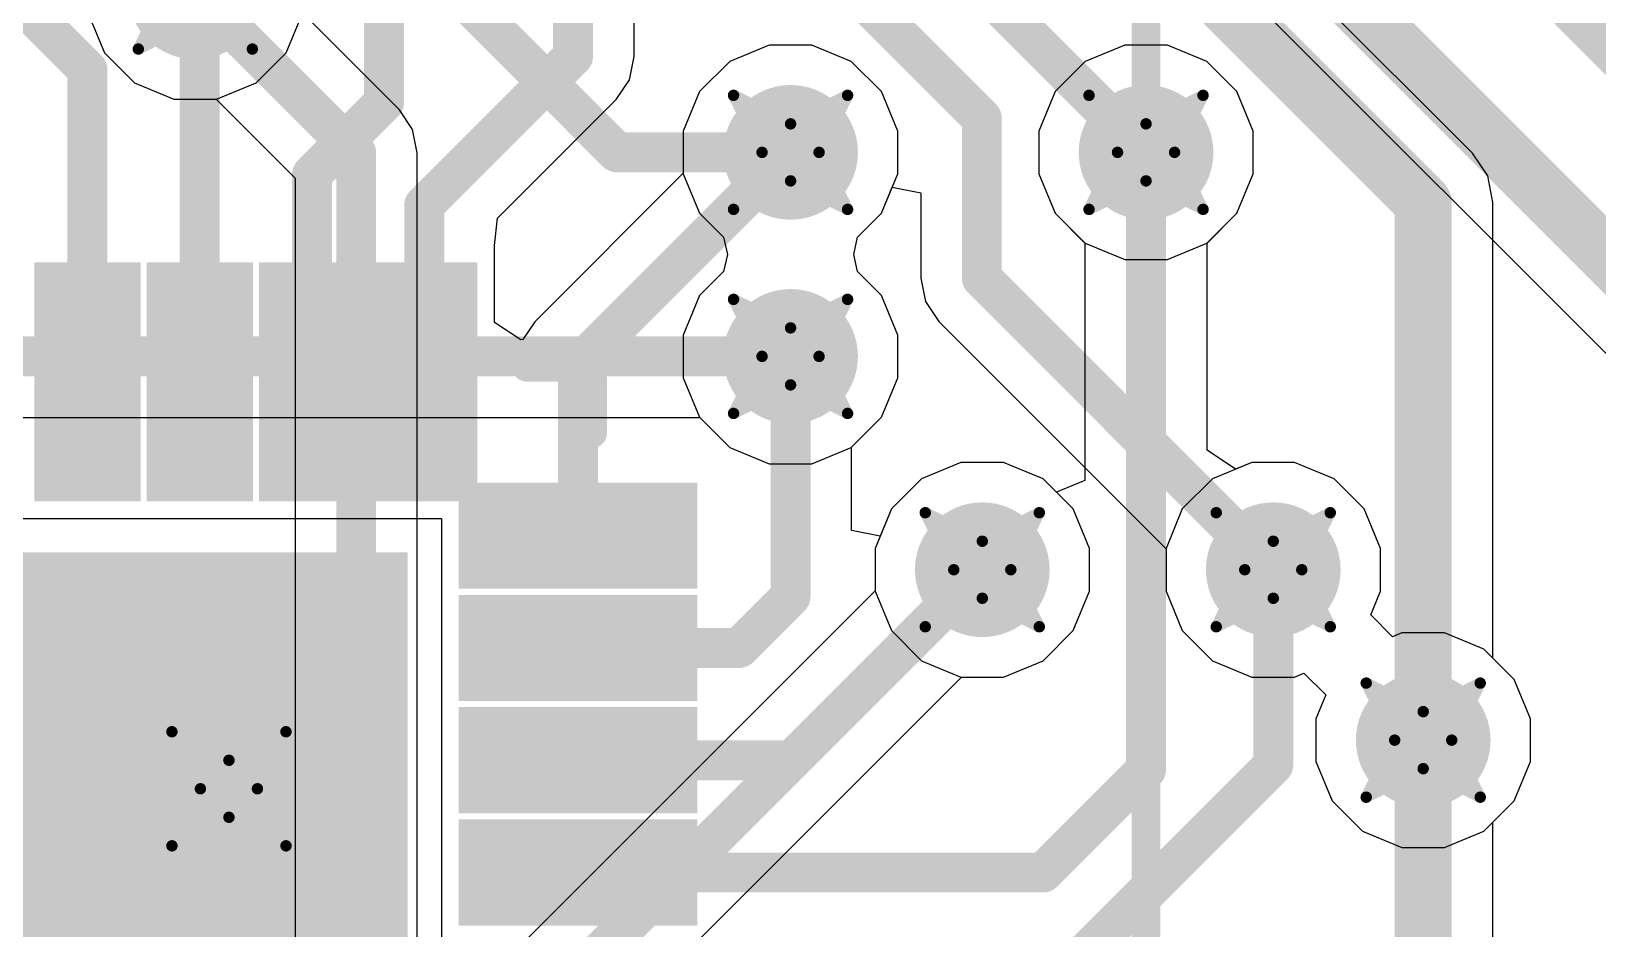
# Model space of a CAD drawing. Header units: inches. Extents: x -3 to 488, y -11 to 93.
# Drawn here: x 63.91 to 70.89, y 21.97 to 25.96 of the extents above; entities that cross this region are included whole.
import ezdxf

# ---------------------------------------------------------------- set-up
doc = ezdxf.new("R2010")
doc.units = ezdxf.units.IN
for name, color, linetype in [('Bottom Layer', 5, 'Continuous'), ('Drill Drawing', 1, 'Continuous'), ('Layer 1', 16, 'Continuous'), ('Layer 2', 76, 'Continuous'), ('Top Layer', 1, 'Continuous'), ('Top Overlay', 2, 'Continuous'), ('Top Paste', 8, 'Continuous'), ('Top Solder', 216, 'Continuous'), ('Via Holes', 16, 'Continuous')]:
    doc.layers.add(name, color=color, linetype=linetype)

msp = doc.modelspace()

# ---------------------------------------------------------------- hatches: boundary and pattern name
at = {"layer": 'Bottom Layer'}
h = msp.add_hatch(color=5, dxfattribs=at)
edge = h.paths.add_edge_path()
edge.add_arc((64.643, 26.1366), 0.3, 0, 360)
h = msp.add_hatch(color=5, dxfattribs=at)
edge = h.paths.add_edge_path()
edge.add_arc((67.2942, 25.4225), 0.3, 0, 360)
h = msp.add_hatch(color=5, dxfattribs=at)
edge = h.paths.add_edge_path()
edge.add_arc((68.8775, 25.4225), 0.3, 0, 360)
h = msp.add_hatch(color=5, dxfattribs=at)
edge = h.paths.add_edge_path()
edge.add_arc((67.2942, 24.5139), 0.3, 0, 360)
h = msp.add_hatch(color=5, dxfattribs=at)
edge = h.paths.add_edge_path()
edge.add_arc((68.1482, 23.5639), 0.3, 0, 360)
h = msp.add_hatch(color=5, dxfattribs=at)
edge = h.paths.add_edge_path()
edge.add_arc((69.4442, 23.5639), 0.3, 0, 360)
h = msp.add_hatch(color=5, dxfattribs=at)
edge = h.paths.add_edge_path()
edge.add_arc((70.112, 22.805), 0.3, 0, 360)
h = msp.add_hatch(color=5, dxfattribs=at)
edge = h.paths.add_edge_path()
edge.add_arc((64.7928, 22.5884), 0.3, 0, 360)
at = {"layer": 'Layer 1'}
h = msp.add_hatch(color=16, dxfattribs=at)
edge = h.paths.add_edge_path()
edge.add_arc((64.643, 26.1366), 0.3, 0, 360)
h = msp.add_hatch(color=16, dxfattribs=at)
edge = h.paths.add_edge_path()
edge.add_arc((67.2942, 25.4225), 0.3, 0, 360)
h = msp.add_hatch(color=16, dxfattribs=at)
edge = h.paths.add_edge_path()
edge.add_arc((68.8775, 25.4225), 0.3, 0, 360)
h = msp.add_hatch(color=16, dxfattribs=at)
edge = h.paths.add_edge_path()
edge.add_arc((67.2942, 24.5139), 0.3, 0, 360)
h = msp.add_hatch(color=16, dxfattribs=at)
edge = h.paths.add_edge_path()
edge.add_arc((68.1482, 23.5639), 0.3, 0, 360)
h = msp.add_hatch(color=16, dxfattribs=at)
edge = h.paths.add_edge_path()
edge.add_arc((69.4442, 23.5639), 0.3, 0, 360)
h = msp.add_hatch(color=16, dxfattribs=at)
edge = h.paths.add_edge_path()
edge.add_arc((70.112, 22.805), 0.3, 0, 360)
h = msp.add_hatch(color=16, dxfattribs=at)
edge = h.paths.add_edge_path()
edge.add_arc((64.7928, 22.5884), 0.3, 0, 360)
at = {"layer": 'Layer 2'}
h = msp.add_hatch(color=76, dxfattribs=at)
edge = h.paths.add_edge_path()
edge.add_arc((64.643, 26.1366), 0.3, 0, 360)
h = msp.add_hatch(color=76, dxfattribs=at)
edge = h.paths.add_edge_path()
edge.add_arc((67.2942, 25.4225), 0.3, 0, 360)
h = msp.add_hatch(color=76, dxfattribs=at)
edge = h.paths.add_edge_path()
edge.add_arc((68.8775, 25.4225), 0.3, 0, 360)
h = msp.add_hatch(color=76, dxfattribs=at)
edge = h.paths.add_edge_path()
edge.add_arc((67.2942, 24.5139), 0.3, 0, 360)
h = msp.add_hatch(color=76, dxfattribs=at)
edge = h.paths.add_edge_path()
edge.add_arc((68.1482, 23.5639), 0.3, 0, 360)
h = msp.add_hatch(color=76, dxfattribs=at)
edge = h.paths.add_edge_path()
edge.add_arc((69.4442, 23.5639), 0.3, 0, 360)
h = msp.add_hatch(color=76, dxfattribs=at)
edge = h.paths.add_edge_path()
edge.add_arc((70.112, 22.805), 0.3, 0, 360)
h = msp.add_hatch(color=76, dxfattribs=at)
edge = h.paths.add_edge_path()
edge.add_arc((64.7928, 22.5884), 0.3, 0, 360)
at = {"layer": 'Top Layer'}
h = msp.add_hatch(color=1, dxfattribs=at)
edge = h.paths.add_edge_path()
edge.add_arc((64.643, 26.1366), 0.3, 0, 360)
h = msp.add_hatch(color=1, dxfattribs=at)
edge = h.paths.add_edge_path()
edge.add_arc((67.2942, 25.4225), 0.3, 0, 360)
h = msp.add_hatch(color=1, dxfattribs=at)
edge = h.paths.add_edge_path()
edge.add_arc((68.8775, 25.4225), 0.3, 0, 360)
for points in [[(64.2976, 24.8305), (64.2976, 23.9705), (64.0276, 23.9705), (64.0276, 24.8305)], [(64.7976, 24.8305), (64.7976, 23.9705), (64.5276, 23.9705), (64.5276, 24.8305)], [(65.2976, 24.8305), (65.2976, 23.9705), (65.0276, 23.9705), (65.0276, 24.8305)], [(65.7976, 24.8305), (65.7976, 23.9705), (65.5276, 23.9705), (65.5276, 24.8305)], [(66.7776, 23.5805), (65.9176, 23.5805), (65.9176, 23.8505), (66.7776, 23.8505)], [(65.4876, 20.3905), (62.3376, 20.3905), (62.3376, 23.5405), (65.4876, 23.5405)], [(66.7776, 23.0805), (65.9176, 23.0805), (65.9176, 23.3505), (66.7776, 23.3505)], [(66.7776, 22.5805), (65.9176, 22.5805), (65.9176, 22.8505), (66.7776, 22.8505)], [(66.7776, 22.0805), (65.9176, 22.0805), (65.9176, 22.3505), (66.7776, 22.3505)]]:
    msp.add_hatch(color=1, dxfattribs=at).paths.add_polyline_path(points)
h = msp.add_hatch(color=1, dxfattribs=at)
edge = h.paths.add_edge_path()
edge.add_arc((67.2942, 24.5139), 0.3, 0, 360)
h = msp.add_hatch(color=1, dxfattribs=at)
edge = h.paths.add_edge_path()
edge.add_arc((68.1482, 23.5639), 0.3, 0, 360)
h = msp.add_hatch(color=1, dxfattribs=at)
edge = h.paths.add_edge_path()
edge.add_arc((69.4442, 23.5639), 0.3, 0, 360)
h = msp.add_hatch(color=1, dxfattribs=at)
edge = h.paths.add_edge_path()
edge.add_arc((70.112, 22.805), 0.3, 0, 360)
h = msp.add_hatch(color=1, dxfattribs=at)
edge = h.paths.add_edge_path()
edge.add_arc((64.7928, 22.5884), 0.3, 0, 360)
at = {"layer": 'Top Paste'}
for points in [[(64.2976, 24.8305), (64.2976, 23.9705), (64.0276, 23.9705), (64.0276, 24.8305)], [(64.7976, 24.8305), (64.7976, 23.9705), (64.5276, 23.9705), (64.5276, 24.8305)], [(65.2976, 24.8305), (65.2976, 23.9705), (65.0276, 23.9705), (65.0276, 24.8305)], [(65.7976, 24.8305), (65.7976, 23.9705), (65.5276, 23.9705), (65.5276, 24.8305)], [(66.7776, 23.5805), (65.9176, 23.5805), (65.9176, 23.8505), (66.7776, 23.8505)], [(66.7776, 23.0805), (65.9176, 23.0805), (65.9176, 23.3505), (66.7776, 23.3505)], [(66.7776, 22.5805), (65.9176, 22.5805), (65.9176, 22.8505), (66.7776, 22.8505)], [(66.7776, 22.0805), (65.9176, 22.0805), (65.9176, 22.3505), (66.7776, 22.3505)]]:
    msp.add_hatch(color=8, dxfattribs=at).paths.add_polyline_path(points)
at = {"layer": 'Top Solder'}
for points in [[(64.3992, 24.9321), (64.3992, 23.8689), (63.926, 23.8689), (63.926, 24.9321)], [(64.8992, 24.9321), (64.8992, 23.8689), (64.426, 23.8689), (64.426, 24.9321)], [(65.3992, 24.9321), (65.3992, 23.8689), (64.926, 23.8689), (64.926, 24.9321)], [(65.8992, 24.9321), (65.8992, 23.8689), (65.426, 23.8689), (65.426, 24.9321)], [(66.8792, 23.4789), (65.816, 23.4789), (65.816, 23.9521), (66.8792, 23.9521)], [(65.5892, 20.2889), (62.236, 20.2889), (62.236, 23.6421), (65.5892, 23.6421)], [(66.8792, 22.9789), (65.816, 22.9789), (65.816, 23.4521), (66.8792, 23.4521)], [(66.8792, 22.4789), (65.816, 22.4789), (65.816, 22.9521), (66.8792, 22.9521)], [(66.8792, 21.9789), (65.816, 21.9789), (65.816, 22.4521), (66.8792, 22.4521)]]:
    msp.add_hatch(color=216, dxfattribs=at).paths.add_polyline_path(points)
at = {"layer": 'Via Holes'}
h = msp.add_hatch(color=7, dxfattribs=at)
edge = h.paths.add_edge_path()
edge.add_arc((67.2942, 25.4225), 0.15, 0, 360)
h = msp.add_hatch(color=7, dxfattribs=at)
edge = h.paths.add_edge_path()
edge.add_arc((68.8775, 25.4225), 0.15, 0, 360)
h = msp.add_hatch(color=7, dxfattribs=at)
edge = h.paths.add_edge_path()
edge.add_arc((67.2942, 24.5139), 0.15, 0, 360)
h = msp.add_hatch(color=7, dxfattribs=at)
edge = h.paths.add_edge_path()
edge.add_arc((68.1482, 23.5639), 0.15, 0, 360)
h = msp.add_hatch(color=7, dxfattribs=at)
edge = h.paths.add_edge_path()
edge.add_arc((69.4442, 23.5639), 0.15, 0, 360)
h = msp.add_hatch(color=7, dxfattribs=at)
edge = h.paths.add_edge_path()
edge.add_arc((70.112, 22.805), 0.15, 0, 360)
h = msp.add_hatch(color=7, dxfattribs=at)
edge = h.paths.add_edge_path()
edge.add_arc((64.7928, 22.5884), 0.15, 0, 360)

# ---------------------------------------------------------------- linework, layer by layer
at = {"layer": 'Bottom Layer'}
for p, q in [((70.3317, 25.4183), (65.3765, 30.3735)), ((70.3991, 25.3175), (70.3317, 25.4183)), ((67.6992, 25.1519), (67.7472, 25.2677)), ((67.7472, 25.2677), (67.8742, 25.2425)), ((70.4227, 25.1985), (70.3991, 25.3175)), ((67.8742, 25.2425), (67.8742, 24.8619)), ((70.4227, 23.17), (70.4227, 25.1985)), ((67.5923, 25.045), (67.6992, 25.1519)), ((67.5756, 24.9682), (67.5923, 25.045)), ((67.5923, 24.8914), (67.5756, 24.9682)), ((67.6992, 24.7845), (67.5923, 24.8914)), ((67.8742, 24.8619), (67.8949, 24.7578)), ((67.772, 24.6089), (67.6992, 24.7845)), ((67.8949, 24.7578), (67.9539, 24.6696)), ((67.9539, 24.6696), (68.9664, 23.6571)), ((67.772, 24.4188), (67.772, 24.6089)), ((67.6992, 24.2432), (67.772, 24.4188)), ((59.6387, 24.2419), (66.8904, 24.2419)), ((66.8904, 24.2419), (67.0235, 24.1088)), ((67.5648, 24.1088), (67.6992, 24.2432)), ((67.0235, 24.1088), (67.1991, 24.0361)), ((67.3892, 24.0361), (67.5648, 24.1088)), ((67.1991, 24.0361), (67.3892, 24.0361)), ((68.0532, 24.0417), (67.8776, 23.9689)), ((68.2432, 24.0417), (68.0532, 24.0417)), ((68.4189, 23.9689), (68.2432, 24.0417)), ((67.8776, 23.9689), (67.7431, 23.8345)), ((68.5533, 23.8345), (68.4189, 23.9689)), ((67.7431, 23.8345), (67.6704, 23.6589)), ((68.626, 23.6589), (68.5533, 23.8345)), ((67.6704, 23.6589), (67.6704, 23.4688)), ((68.626, 23.4688), (68.626, 23.6589)), ((68.9664, 23.6571), (68.9664, 23.4688)), ((67.6704, 23.4688), (67.7431, 23.2932)), ((68.5533, 23.2932), (68.626, 23.4688)), ((68.9664, 23.4688), (69.0391, 23.2932)), ((67.7431, 23.2932), (67.8776, 23.1588)), ((68.4189, 23.1588), (68.5533, 23.2932)), ((69.0391, 23.2932), (69.1735, 23.1588)), ((70.517, 23.0757), (70.4227, 23.17)), ((67.8776, 23.1588), (68.0532, 23.0861)), ((68.2432, 23.0861), (68.4189, 23.1588)), ((69.1735, 23.1588), (69.3491, 23.0861)), ((69.5392, 23.0861), (69.5809, 23.1033)), ((69.5809, 23.1033), (69.6781, 23.0061)), ((68.0532, 23.0861), (68.2432, 23.0861)), ((69.3491, 23.0861), (69.5392, 23.0861)), ((70.5898, 22.9001), (70.517, 23.0757)), ((69.6781, 23.0061), (69.6342, 22.9001)), ((69.6342, 22.9001), (69.6342, 22.71)), ((70.5898, 22.71), (70.5898, 22.9001)), ((69.6342, 22.71), (69.7069, 22.5344)), ((70.517, 22.5344), (70.5898, 22.71)), ((69.7069, 22.5344), (69.8413, 22.4)), ((70.3826, 22.4), (70.517, 22.5344)), ((69.8413, 22.4), (70.0169, 22.3272)), ((70.207, 22.3272), (70.3826, 22.4)), ((70.0169, 22.3272), (70.207, 22.3272))]:
    msp.add_line(p, q, dxfattribs=at)
for points in [[(65.0657, 30.2447, 0.254, 0.254, 0), (70.112, 25.1985, 0.254, 0.254, 0)], [(66.2047, 28.0954, 0.1778, 0.1778, 0), (68.8775, 25.4225, 0.1778, 0.1778, 0)], [(66.0232, 27.6971, 0.1778, 0.1778, 0), (68.1461, 25.5741, 0.1778, 0.1778, 0)], [(65.0589, 26.8845, 0.1778, 0.1778, 0), (66.5208, 25.4225, 0.1778, 0.1778, 0)], [(68.1461, 24.8619, 0.1778, 0.1778, 0), (68.1461, 25.5741, 0.1778, 0.1778, 0)], [(66.5208, 25.4225, 0.1778, 0.1778, 0), (67.2942, 25.4225, 0.1778, 0.1778, 0)], [(70.112, 22.805, 0.254, 0.254, 0), (70.112, 25.1985, 0.254, 0.254, 0)], [(68.1461, 24.8619, 0.1778, 0.1778, 0), (69.4442, 23.5639, 0.1778, 0.1778, 0)], [(59.526, 24.5139, 0.1778, 0.1778, 0), (67.2942, 24.5139, 0.1778, 0.1778, 0)]]:
    msp.add_lwpolyline(points, format="xyseb", dxfattribs=at)
for points in [[(68.1017, 25.5741, 0.0889, 0.0889, 1), (68.1906, 25.5741, 0.0889, 0.0889, 1)], [(68.1017, 25.5741, 0.0889, 0.0889, 1), (68.1906, 25.5741, 0.0889, 0.0889, 1)], [(66.4764, 25.4225, 0.0889, 0.0889, 1), (66.5653, 25.4225, 0.0889, 0.0889, 1)], [(66.4764, 25.4225, 0.0889, 0.0889, 1), (66.5653, 25.4225, 0.0889, 0.0889, 1)], [(67.2497, 25.4225, 0.0889, 0.0889, 1), (67.3386, 25.4225, 0.0889, 0.0889, 1)], [(68.833, 25.4225, 0.0889, 0.0889, 1), (68.9219, 25.4225, 0.0889, 0.0889, 1)], [(70.0485, 25.1985, 0.127, 0.127, 1), (70.1755, 25.1985, 0.127, 0.127, 1)], [(70.0485, 25.1985, 0.127, 0.127, 1), (70.1755, 25.1985, 0.127, 0.127, 1)], [(68.1017, 24.8619, 0.0889, 0.0889, 1), (68.1906, 24.8619, 0.0889, 0.0889, 1)], [(68.1017, 24.8619, 0.0889, 0.0889, 1), (68.1906, 24.8619, 0.0889, 0.0889, 1)], [(67.2497, 24.5139, 0.0889, 0.0889, 1), (67.3386, 24.5139, 0.0889, 0.0889, 1)], [(69.3997, 23.5639, 0.0889, 0.0889, 1), (69.4886, 23.5639, 0.0889, 0.0889, 1)], [(70.0485, 22.805, 0.127, 0.127, 1), (70.1755, 22.805, 0.127, 0.127, 1)]]:
    msp.add_lwpolyline(points, format="xyseb", close=True, dxfattribs=at)
at = {"layer": 'Drill Drawing'}
for points in [[(64.389, 25.8826, 0.0508, 0.0508, 0), (64.516, 26.1366, 0.0508, 0.0508, 0)], [(64.77, 26.1366, 0.0508, 0.0508, 0), (64.897, 25.8826, 0.0508, 0.0508, 0)], [(64.389, 25.8826, 0.0508, 0.0508, 0), (64.643, 26.0096, 0.0508, 0.0508, 0)], [(64.643, 26.0096, 0.0508, 0.0508, 0), (64.897, 25.8826, 0.0508, 0.0508, 0)], [(67.0402, 25.6765, 0.0508, 0.0508, 0), (67.2942, 25.5495, 0.0508, 0.0508, 0)], [(67.0402, 25.6765, 0.0508, 0.0508, 0), (67.1672, 25.4225, 0.0508, 0.0508, 0)], [(67.2942, 25.5495, 0.0508, 0.0508, 0), (67.5482, 25.6765, 0.0508, 0.0508, 0)], [(67.4212, 25.4225, 0.0508, 0.0508, 0), (67.5482, 25.6765, 0.0508, 0.0508, 0)], [(68.6235, 25.6765, 0.0508, 0.0508, 0), (68.8775, 25.5495, 0.0508, 0.0508, 0)], [(68.6235, 25.6765, 0.0508, 0.0508, 0), (68.7505, 25.4225, 0.0508, 0.0508, 0)], [(68.8775, 25.5495, 0.0508, 0.0508, 0), (69.1315, 25.6765, 0.0508, 0.0508, 0)], [(69.0045, 25.4225, 0.0508, 0.0508, 0), (69.1315, 25.6765, 0.0508, 0.0508, 0)], [(67.0402, 25.1685, 0.0508, 0.0508, 0), (67.1672, 25.4225, 0.0508, 0.0508, 0)], [(67.4212, 25.4225, 0.0508, 0.0508, 0), (67.5482, 25.1685, 0.0508, 0.0508, 0)], [(68.6235, 25.1685, 0.0508, 0.0508, 0), (68.7505, 25.4225, 0.0508, 0.0508, 0)], [(69.0045, 25.4225, 0.0508, 0.0508, 0), (69.1315, 25.1685, 0.0508, 0.0508, 0)], [(67.0402, 25.1685, 0.0508, 0.0508, 0), (67.2942, 25.2955, 0.0508, 0.0508, 0)], [(67.2942, 25.2955, 0.0508, 0.0508, 0), (67.5482, 25.1685, 0.0508, 0.0508, 0)], [(68.6235, 25.1685, 0.0508, 0.0508, 0), (68.8775, 25.2955, 0.0508, 0.0508, 0)], [(68.8775, 25.2955, 0.0508, 0.0508, 0), (69.1315, 25.1685, 0.0508, 0.0508, 0)], [(67.0402, 24.7679, 0.0508, 0.0508, 0), (67.2942, 24.6409, 0.0508, 0.0508, 0)], [(67.0402, 24.7679, 0.0508, 0.0508, 0), (67.1672, 24.5139, 0.0508, 0.0508, 0)], [(67.2942, 24.6409, 0.0508, 0.0508, 0), (67.5482, 24.7679, 0.0508, 0.0508, 0)], [(67.4212, 24.5139, 0.0508, 0.0508, 0), (67.5482, 24.7679, 0.0508, 0.0508, 0)], [(67.0402, 24.2599, 0.0508, 0.0508, 0), (67.1672, 24.5139, 0.0508, 0.0508, 0)], [(67.4212, 24.5139, 0.0508, 0.0508, 0), (67.5482, 24.2599, 0.0508, 0.0508, 0)], [(67.0402, 24.2599, 0.0508, 0.0508, 0), (67.2942, 24.3869, 0.0508, 0.0508, 0)], [(67.2942, 24.3869, 0.0508, 0.0508, 0), (67.5482, 24.2599, 0.0508, 0.0508, 0)], [(67.8942, 23.8179, 0.0508, 0.0508, 0), (68.1482, 23.6909, 0.0508, 0.0508, 0)], [(67.8942, 23.8179, 0.0508, 0.0508, 0), (68.0212, 23.5639, 0.0508, 0.0508, 0)], [(68.1482, 23.6909, 0.0508, 0.0508, 0), (68.4022, 23.8179, 0.0508, 0.0508, 0)], [(68.2752, 23.5639, 0.0508, 0.0508, 0), (68.4022, 23.8179, 0.0508, 0.0508, 0)], [(69.1902, 23.8179, 0.0508, 0.0508, 0), (69.4442, 23.6909, 0.0508, 0.0508, 0)], [(69.1902, 23.8179, 0.0508, 0.0508, 0), (69.3172, 23.5639, 0.0508, 0.0508, 0)], [(69.4442, 23.6909, 0.0508, 0.0508, 0), (69.6982, 23.8179, 0.0508, 0.0508, 0)], [(69.5712, 23.5639, 0.0508, 0.0508, 0), (69.6982, 23.8179, 0.0508, 0.0508, 0)], [(67.8942, 23.3099, 0.0508, 0.0508, 0), (68.0212, 23.5639, 0.0508, 0.0508, 0)], [(68.2752, 23.5639, 0.0508, 0.0508, 0), (68.4022, 23.3099, 0.0508, 0.0508, 0)], [(69.1902, 23.3099, 0.0508, 0.0508, 0), (69.3172, 23.5639, 0.0508, 0.0508, 0)], [(69.5712, 23.5639, 0.0508, 0.0508, 0), (69.6982, 23.3099, 0.0508, 0.0508, 0)], [(67.8942, 23.3099, 0.0508, 0.0508, 0), (68.1482, 23.4369, 0.0508, 0.0508, 0)], [(68.1482, 23.4369, 0.0508, 0.0508, 0), (68.4022, 23.3099, 0.0508, 0.0508, 0)], [(69.1902, 23.3099, 0.0508, 0.0508, 0), (69.4442, 23.4369, 0.0508, 0.0508, 0)], [(69.4442, 23.4369, 0.0508, 0.0508, 0), (69.6982, 23.3099, 0.0508, 0.0508, 0)], [(69.858, 23.059, 0.0508, 0.0508, 0), (70.112, 22.932, 0.0508, 0.0508, 0)], [(69.858, 23.059, 0.0508, 0.0508, 0), (69.985, 22.805, 0.0508, 0.0508, 0)], [(70.112, 22.932, 0.0508, 0.0508, 0), (70.366, 23.059, 0.0508, 0.0508, 0)], [(70.239, 22.805, 0.0508, 0.0508, 0), (70.366, 23.059, 0.0508, 0.0508, 0)], [(64.5388, 22.8424, 0.0508, 0.0508, 0), (64.7928, 22.7154, 0.0508, 0.0508, 0)], [(64.5388, 22.8424, 0.0508, 0.0508, 0), (64.6658, 22.5884, 0.0508, 0.0508, 0)], [(64.7928, 22.7154, 0.0508, 0.0508, 0), (65.0468, 22.8424, 0.0508, 0.0508, 0)], [(64.9198, 22.5884, 0.0508, 0.0508, 0), (65.0468, 22.8424, 0.0508, 0.0508, 0)], [(69.858, 22.551, 0.0508, 0.0508, 0), (69.985, 22.805, 0.0508, 0.0508, 0)], [(70.239, 22.805, 0.0508, 0.0508, 0), (70.366, 22.551, 0.0508, 0.0508, 0)], [(69.858, 22.551, 0.0508, 0.0508, 0), (70.112, 22.678, 0.0508, 0.0508, 0)], [(70.112, 22.678, 0.0508, 0.0508, 0), (70.366, 22.551, 0.0508, 0.0508, 0)], [(64.5388, 22.3344, 0.0508, 0.0508, 0), (64.6658, 22.5884, 0.0508, 0.0508, 0)], [(64.9198, 22.5884, 0.0508, 0.0508, 0), (65.0468, 22.3344, 0.0508, 0.0508, 0)], [(64.5388, 22.3344, 0.0508, 0.0508, 0), (64.7928, 22.4614, 0.0508, 0.0508, 0)], [(64.7928, 22.4614, 0.0508, 0.0508, 0), (65.0468, 22.3344, 0.0508, 0.0508, 0)]]:
    msp.add_lwpolyline(points, format="xyseb", dxfattribs=at)
for points in [[(64.3763, 25.8826, 0.0254, 0.0254, 1), (64.4017, 25.8826, 0.0254, 0.0254, 1)], [(64.3763, 25.8826, 0.0254, 0.0254, 1), (64.4017, 25.8826, 0.0254, 0.0254, 1)], [(64.8843, 25.8826, 0.0254, 0.0254, 1), (64.9097, 25.8826, 0.0254, 0.0254, 1)], [(64.8843, 25.8826, 0.0254, 0.0254, 1), (64.9097, 25.8826, 0.0254, 0.0254, 1)], [(67.0275, 25.6765, 0.0254, 0.0254, 1), (67.0529, 25.6765, 0.0254, 0.0254, 1)], [(67.0275, 25.6765, 0.0254, 0.0254, 1), (67.0529, 25.6765, 0.0254, 0.0254, 1)], [(67.5355, 25.6765, 0.0254, 0.0254, 1), (67.5609, 25.6765, 0.0254, 0.0254, 1)], [(67.5355, 25.6765, 0.0254, 0.0254, 1), (67.5609, 25.6765, 0.0254, 0.0254, 1)], [(68.6108, 25.6765, 0.0254, 0.0254, 1), (68.6362, 25.6765, 0.0254, 0.0254, 1)], [(68.6108, 25.6765, 0.0254, 0.0254, 1), (68.6362, 25.6765, 0.0254, 0.0254, 1)], [(69.1188, 25.6765, 0.0254, 0.0254, 1), (69.1442, 25.6765, 0.0254, 0.0254, 1)], [(69.1188, 25.6765, 0.0254, 0.0254, 1), (69.1442, 25.6765, 0.0254, 0.0254, 1)], [(67.2815, 25.5495, 0.0254, 0.0254, 1), (67.3069, 25.5495, 0.0254, 0.0254, 1)], [(67.2815, 25.5495, 0.0254, 0.0254, 1), (67.3069, 25.5495, 0.0254, 0.0254, 1)], [(68.8648, 25.5495, 0.0254, 0.0254, 1), (68.8902, 25.5495, 0.0254, 0.0254, 1)], [(68.8648, 25.5495, 0.0254, 0.0254, 1), (68.8902, 25.5495, 0.0254, 0.0254, 1)], [(67.1545, 25.4225, 0.0254, 0.0254, 1), (67.1799, 25.4225, 0.0254, 0.0254, 1)], [(67.1545, 25.4225, 0.0254, 0.0254, 1), (67.1799, 25.4225, 0.0254, 0.0254, 1)], [(67.4085, 25.4225, 0.0254, 0.0254, 1), (67.4339, 25.4225, 0.0254, 0.0254, 1)], [(67.4085, 25.4225, 0.0254, 0.0254, 1), (67.4339, 25.4225, 0.0254, 0.0254, 1)], [(68.7378, 25.4225, 0.0254, 0.0254, 1), (68.7632, 25.4225, 0.0254, 0.0254, 1)], [(68.7378, 25.4225, 0.0254, 0.0254, 1), (68.7632, 25.4225, 0.0254, 0.0254, 1)], [(68.9918, 25.4225, 0.0254, 0.0254, 1), (69.0172, 25.4225, 0.0254, 0.0254, 1)], [(68.9918, 25.4225, 0.0254, 0.0254, 1), (69.0172, 25.4225, 0.0254, 0.0254, 1)], [(67.2815, 25.2955, 0.0254, 0.0254, 1), (67.3069, 25.2955, 0.0254, 0.0254, 1)], [(67.2815, 25.2955, 0.0254, 0.0254, 1), (67.3069, 25.2955, 0.0254, 0.0254, 1)], [(68.8648, 25.2955, 0.0254, 0.0254, 1), (68.8902, 25.2955, 0.0254, 0.0254, 1)], [(68.8648, 25.2955, 0.0254, 0.0254, 1), (68.8902, 25.2955, 0.0254, 0.0254, 1)], [(67.0275, 25.1685, 0.0254, 0.0254, 1), (67.0529, 25.1685, 0.0254, 0.0254, 1)], [(67.0275, 25.1685, 0.0254, 0.0254, 1), (67.0529, 25.1685, 0.0254, 0.0254, 1)], [(67.5355, 25.1685, 0.0254, 0.0254, 1), (67.5609, 25.1685, 0.0254, 0.0254, 1)], [(67.5355, 25.1685, 0.0254, 0.0254, 1), (67.5609, 25.1685, 0.0254, 0.0254, 1)], [(68.6108, 25.1685, 0.0254, 0.0254, 1), (68.6362, 25.1685, 0.0254, 0.0254, 1)], [(68.6108, 25.1685, 0.0254, 0.0254, 1), (68.6362, 25.1685, 0.0254, 0.0254, 1)], [(69.1188, 25.1685, 0.0254, 0.0254, 1), (69.1442, 25.1685, 0.0254, 0.0254, 1)], [(69.1188, 25.1685, 0.0254, 0.0254, 1), (69.1442, 25.1685, 0.0254, 0.0254, 1)], [(67.0275, 24.7679, 0.0254, 0.0254, 1), (67.0529, 24.7679, 0.0254, 0.0254, 1)], [(67.0275, 24.7679, 0.0254, 0.0254, 1), (67.0529, 24.7679, 0.0254, 0.0254, 1)], [(67.5355, 24.7679, 0.0254, 0.0254, 1), (67.5609, 24.7679, 0.0254, 0.0254, 1)], [(67.5355, 24.7679, 0.0254, 0.0254, 1), (67.5609, 24.7679, 0.0254, 0.0254, 1)], [(67.2815, 24.6409, 0.0254, 0.0254, 1), (67.3069, 24.6409, 0.0254, 0.0254, 1)], [(67.2815, 24.6409, 0.0254, 0.0254, 1), (67.3069, 24.6409, 0.0254, 0.0254, 1)], [(67.1545, 24.5139, 0.0254, 0.0254, 1), (67.1799, 24.5139, 0.0254, 0.0254, 1)], [(67.1545, 24.5139, 0.0254, 0.0254, 1), (67.1799, 24.5139, 0.0254, 0.0254, 1)], [(67.4085, 24.5139, 0.0254, 0.0254, 1), (67.4339, 24.5139, 0.0254, 0.0254, 1)], [(67.4085, 24.5139, 0.0254, 0.0254, 1), (67.4339, 24.5139, 0.0254, 0.0254, 1)], [(67.2815, 24.3869, 0.0254, 0.0254, 1), (67.3069, 24.3869, 0.0254, 0.0254, 1)], [(67.2815, 24.3869, 0.0254, 0.0254, 1), (67.3069, 24.3869, 0.0254, 0.0254, 1)], [(67.0275, 24.2599, 0.0254, 0.0254, 1), (67.0529, 24.2599, 0.0254, 0.0254, 1)], [(67.0275, 24.2599, 0.0254, 0.0254, 1), (67.0529, 24.2599, 0.0254, 0.0254, 1)], [(67.5355, 24.2599, 0.0254, 0.0254, 1), (67.5609, 24.2599, 0.0254, 0.0254, 1)], [(67.5355, 24.2599, 0.0254, 0.0254, 1), (67.5609, 24.2599, 0.0254, 0.0254, 1)], [(67.8815, 23.8179, 0.0254, 0.0254, 1), (67.9069, 23.8179, 0.0254, 0.0254, 1)], [(67.8815, 23.8179, 0.0254, 0.0254, 1), (67.9069, 23.8179, 0.0254, 0.0254, 1)], [(68.3895, 23.8179, 0.0254, 0.0254, 1), (68.4149, 23.8179, 0.0254, 0.0254, 1)], [(68.3895, 23.8179, 0.0254, 0.0254, 1), (68.4149, 23.8179, 0.0254, 0.0254, 1)], [(69.1775, 23.8179, 0.0254, 0.0254, 1), (69.2029, 23.8179, 0.0254, 0.0254, 1)], [(69.1775, 23.8179, 0.0254, 0.0254, 1), (69.2029, 23.8179, 0.0254, 0.0254, 1)], [(69.6855, 23.8179, 0.0254, 0.0254, 1), (69.7109, 23.8179, 0.0254, 0.0254, 1)], [(69.6855, 23.8179, 0.0254, 0.0254, 1), (69.7109, 23.8179, 0.0254, 0.0254, 1)], [(68.1355, 23.6909, 0.0254, 0.0254, 1), (68.1609, 23.6909, 0.0254, 0.0254, 1)], [(68.1355, 23.6909, 0.0254, 0.0254, 1), (68.1609, 23.6909, 0.0254, 0.0254, 1)], [(69.4315, 23.6909, 0.0254, 0.0254, 1), (69.4569, 23.6909, 0.0254, 0.0254, 1)], [(69.4315, 23.6909, 0.0254, 0.0254, 1), (69.4569, 23.6909, 0.0254, 0.0254, 1)], [(68.0085, 23.5639, 0.0254, 0.0254, 1), (68.0339, 23.5639, 0.0254, 0.0254, 1)], [(68.0085, 23.5639, 0.0254, 0.0254, 1), (68.0339, 23.5639, 0.0254, 0.0254, 1)], [(68.2625, 23.5639, 0.0254, 0.0254, 1), (68.2879, 23.5639, 0.0254, 0.0254, 1)], [(68.2625, 23.5639, 0.0254, 0.0254, 1), (68.2879, 23.5639, 0.0254, 0.0254, 1)], [(69.3045, 23.5639, 0.0254, 0.0254, 1), (69.3299, 23.5639, 0.0254, 0.0254, 1)], [(69.3045, 23.5639, 0.0254, 0.0254, 1), (69.3299, 23.5639, 0.0254, 0.0254, 1)], [(69.5585, 23.5639, 0.0254, 0.0254, 1), (69.5839, 23.5639, 0.0254, 0.0254, 1)], [(69.5585, 23.5639, 0.0254, 0.0254, 1), (69.5839, 23.5639, 0.0254, 0.0254, 1)], [(68.1355, 23.4369, 0.0254, 0.0254, 1), (68.1609, 23.4369, 0.0254, 0.0254, 1)], [(68.1355, 23.4369, 0.0254, 0.0254, 1), (68.1609, 23.4369, 0.0254, 0.0254, 1)], [(69.4315, 23.4369, 0.0254, 0.0254, 1), (69.4569, 23.4369, 0.0254, 0.0254, 1)], [(69.4315, 23.4369, 0.0254, 0.0254, 1), (69.4569, 23.4369, 0.0254, 0.0254, 1)], [(67.8815, 23.3099, 0.0254, 0.0254, 1), (67.9069, 23.3099, 0.0254, 0.0254, 1)], [(67.8815, 23.3099, 0.0254, 0.0254, 1), (67.9069, 23.3099, 0.0254, 0.0254, 1)], [(68.3895, 23.3099, 0.0254, 0.0254, 1), (68.4149, 23.3099, 0.0254, 0.0254, 1)], [(68.3895, 23.3099, 0.0254, 0.0254, 1), (68.4149, 23.3099, 0.0254, 0.0254, 1)], [(69.1775, 23.3099, 0.0254, 0.0254, 1), (69.2029, 23.3099, 0.0254, 0.0254, 1)], [(69.1775, 23.3099, 0.0254, 0.0254, 1), (69.2029, 23.3099, 0.0254, 0.0254, 1)], [(69.6855, 23.3099, 0.0254, 0.0254, 1), (69.7109, 23.3099, 0.0254, 0.0254, 1)], [(69.6855, 23.3099, 0.0254, 0.0254, 1), (69.7109, 23.3099, 0.0254, 0.0254, 1)], [(69.8453, 23.059, 0.0254, 0.0254, 1), (69.8707, 23.059, 0.0254, 0.0254, 1)], [(69.8453, 23.059, 0.0254, 0.0254, 1), (69.8707, 23.059, 0.0254, 0.0254, 1)], [(70.3533, 23.059, 0.0254, 0.0254, 1), (70.3787, 23.059, 0.0254, 0.0254, 1)], [(70.3533, 23.059, 0.0254, 0.0254, 1), (70.3787, 23.059, 0.0254, 0.0254, 1)], [(70.0993, 22.932, 0.0254, 0.0254, 1), (70.1247, 22.932, 0.0254, 0.0254, 1)], [(70.0993, 22.932, 0.0254, 0.0254, 1), (70.1247, 22.932, 0.0254, 0.0254, 1)], [(64.5261, 22.8424, 0.0254, 0.0254, 1), (64.5515, 22.8424, 0.0254, 0.0254, 1)], [(64.5261, 22.8424, 0.0254, 0.0254, 1), (64.5515, 22.8424, 0.0254, 0.0254, 1)], [(65.0341, 22.8424, 0.0254, 0.0254, 1), (65.0595, 22.8424, 0.0254, 0.0254, 1)], [(65.0341, 22.8424, 0.0254, 0.0254, 1), (65.0595, 22.8424, 0.0254, 0.0254, 1)], [(69.9723, 22.805, 0.0254, 0.0254, 1), (69.9977, 22.805, 0.0254, 0.0254, 1)], [(69.9723, 22.805, 0.0254, 0.0254, 1), (69.9977, 22.805, 0.0254, 0.0254, 1)], [(70.2263, 22.805, 0.0254, 0.0254, 1), (70.2517, 22.805, 0.0254, 0.0254, 1)], [(70.2263, 22.805, 0.0254, 0.0254, 1), (70.2517, 22.805, 0.0254, 0.0254, 1)], [(64.7801, 22.7154, 0.0254, 0.0254, 1), (64.8055, 22.7154, 0.0254, 0.0254, 1)], [(64.7801, 22.7154, 0.0254, 0.0254, 1), (64.8055, 22.7154, 0.0254, 0.0254, 1)], [(70.0993, 22.678, 0.0254, 0.0254, 1), (70.1247, 22.678, 0.0254, 0.0254, 1)], [(70.0993, 22.678, 0.0254, 0.0254, 1), (70.1247, 22.678, 0.0254, 0.0254, 1)], [(64.6531, 22.5884, 0.0254, 0.0254, 1), (64.6785, 22.5884, 0.0254, 0.0254, 1)], [(64.6531, 22.5884, 0.0254, 0.0254, 1), (64.6785, 22.5884, 0.0254, 0.0254, 1)], [(64.9071, 22.5884, 0.0254, 0.0254, 1), (64.9325, 22.5884, 0.0254, 0.0254, 1)], [(64.9071, 22.5884, 0.0254, 0.0254, 1), (64.9325, 22.5884, 0.0254, 0.0254, 1)], [(69.8453, 22.551, 0.0254, 0.0254, 1), (69.8707, 22.551, 0.0254, 0.0254, 1)], [(69.8453, 22.551, 0.0254, 0.0254, 1), (69.8707, 22.551, 0.0254, 0.0254, 1)], [(70.3533, 22.551, 0.0254, 0.0254, 1), (70.3787, 22.551, 0.0254, 0.0254, 1)], [(70.3533, 22.551, 0.0254, 0.0254, 1), (70.3787, 22.551, 0.0254, 0.0254, 1)], [(64.7801, 22.4614, 0.0254, 0.0254, 1), (64.8055, 22.4614, 0.0254, 0.0254, 1)], [(64.7801, 22.4614, 0.0254, 0.0254, 1), (64.8055, 22.4614, 0.0254, 0.0254, 1)], [(64.5261, 22.3344, 0.0254, 0.0254, 1), (64.5515, 22.3344, 0.0254, 0.0254, 1)], [(64.5261, 22.3344, 0.0254, 0.0254, 1), (64.5515, 22.3344, 0.0254, 0.0254, 1)], [(65.0341, 22.3344, 0.0254, 0.0254, 1), (65.0595, 22.3344, 0.0254, 0.0254, 1)], [(65.0341, 22.3344, 0.0254, 0.0254, 1), (65.0595, 22.3344, 0.0254, 0.0254, 1)]]:
    msp.add_lwpolyline(points, format="xyseb", close=True, dxfattribs=at)
at = {"layer": 'Layer 1'}
for p, q in [((67.0937, 28.3587), (76.3001, 19.1524)), ((64.1652, 26.0416), (64.2379, 25.8659)), ((65.0481, 25.8659), (65.1208, 26.0416)), ((67.1991, 25.9003), (67.0235, 25.8276)), ((67.3892, 25.9003), (67.1991, 25.9003)), ((67.5648, 25.8276), (67.3892, 25.9003)), ((68.7824, 25.9003), (68.6068, 25.8276)), ((68.9725, 25.9003), (68.7824, 25.9003)), ((69.1481, 25.8276), (68.9725, 25.9003)), ((64.2379, 25.8659), (64.3723, 25.7315)), ((64.9137, 25.7315), (65.0481, 25.8659)), ((67.0235, 25.8276), (66.8891, 25.6932)), ((67.6992, 25.6932), (67.5648, 25.8276)), ((68.6068, 25.8276), (68.4724, 25.6932)), ((69.2825, 25.6932), (69.1481, 25.8276)), ((64.3723, 25.7315), (64.548, 25.6588)), ((64.738, 25.6588), (64.9137, 25.7315)), ((66.8891, 25.6932), (66.8164, 25.5176)), ((67.772, 25.5176), (67.6992, 25.6932)), ((68.4724, 25.6932), (68.3997, 25.5176)), ((69.3553, 25.5176), (69.2825, 25.6932)), ((64.548, 25.6588), (64.738, 25.6588)), ((66.8164, 25.5176), (66.8164, 25.3275)), ((67.772, 25.3275), (67.772, 25.5176)), ((68.3997, 25.5176), (68.3997, 25.3275)), ((69.3553, 25.3275), (69.3553, 25.5176)), ((66.8164, 25.3275), (66.8891, 25.1519)), ((67.6992, 25.1519), (67.772, 25.3275)), ((68.3997, 25.3275), (68.4724, 25.1519)), ((69.2825, 25.1519), (69.3553, 25.3275)), ((66.8891, 25.1519), (66.996, 25.045)), ((67.5923, 25.045), (67.6992, 25.1519)), ((68.4724, 25.1519), (68.6068, 25.0175)), ((69.1481, 25.0175), (69.2825, 25.1519)), ((66.996, 25.045), (67.0128, 24.9682)), ((67.5756, 24.9682), (67.5923, 25.045)), ((68.6068, 25.0175), (68.7824, 24.9447)), ((68.9725, 24.9447), (69.1481, 25.0175)), ((67.0128, 24.9682), (66.996, 24.8914)), ((67.5923, 24.8914), (67.5756, 24.9682)), ((68.7824, 24.9447), (68.9725, 24.9447)), ((66.996, 24.8914), (66.8891, 24.7845)), ((67.6992, 24.7845), (67.5923, 24.8914)), ((66.8891, 24.7845), (66.8164, 24.6089)), ((67.772, 24.6089), (67.6992, 24.7845)), ((66.8164, 24.6089), (66.8164, 24.4188)), ((67.772, 24.4188), (67.772, 24.6089)), ((66.8164, 24.4188), (66.8891, 24.2432)), ((67.6992, 24.2432), (67.772, 24.4188)), ((66.8891, 24.2432), (67.0235, 24.1088)), ((67.5648, 24.1088), (67.6992, 24.2432)), ((67.0235, 24.1088), (67.1991, 24.0361)), ((67.3892, 24.0361), (67.5648, 24.1088)), ((67.1991, 24.0361), (67.3892, 24.0361)), ((68.0532, 24.0417), (67.8776, 23.9689)), ((68.2432, 24.0417), (68.0532, 24.0417)), ((68.4189, 23.9689), (68.2432, 24.0417)), ((69.3491, 24.0417), (69.1735, 23.9689)), ((69.5392, 24.0417), (69.3491, 24.0417)), ((69.7148, 23.9689), (69.5392, 24.0417)), ((67.8776, 23.9689), (67.7431, 23.8345)), ((68.5533, 23.8345), (68.4189, 23.9689)), ((69.1735, 23.9689), (69.0391, 23.8345)), ((69.8492, 23.8345), (69.7148, 23.9689)), ((67.7431, 23.8345), (67.6704, 23.6589)), ((68.626, 23.6589), (68.5533, 23.8345)), ((69.0391, 23.8345), (68.9664, 23.6589)), ((69.922, 23.6589), (69.8492, 23.8345)), ((67.6704, 23.6589), (67.6704, 23.4688)), ((68.626, 23.4688), (68.626, 23.6589)), ((68.9664, 23.6589), (68.9664, 23.4688)), ((69.922, 23.4688), (69.922, 23.6589)), ((67.6704, 23.4688), (67.7431, 23.2932)), ((68.5533, 23.2932), (68.626, 23.4688)), ((68.9664, 23.4688), (69.0391, 23.2932)), ((69.8781, 23.3628), (69.922, 23.4688)), ((69.9753, 23.2656), (69.8781, 23.3628)), ((67.7431, 23.2932), (67.8776, 23.1588)), ((68.4189, 23.1588), (68.5533, 23.2932)), ((69.0391, 23.2932), (69.1735, 23.1588)), ((70.0169, 23.2828), (69.9753, 23.2656)), ((70.207, 23.2828), (70.0169, 23.2828)), ((70.3826, 23.2101), (70.207, 23.2828)), ((70.517, 23.0757), (70.3826, 23.2101)), ((67.8776, 23.1588), (68.0532, 23.0861)), ((68.2432, 23.0861), (68.4189, 23.1588)), ((69.1735, 23.1588), (69.3491, 23.0861)), ((69.5392, 23.0861), (69.5809, 23.1033)), ((69.5809, 23.1033), (69.6781, 23.0061)), ((68.0532, 23.0861), (68.2432, 23.0861)), ((69.3491, 23.0861), (69.5392, 23.0861)), ((70.5898, 22.9001), (70.517, 23.0757)), ((69.6781, 23.0061), (69.6342, 22.9001)), ((69.6342, 22.9001), (69.6342, 22.71)), ((70.5898, 22.71), (70.5898, 22.9001)), ((69.6342, 22.71), (69.7069, 22.5344)), ((70.517, 22.5344), (70.5898, 22.71)), ((69.7069, 22.5344), (69.8413, 22.4)), ((70.3826, 22.4), (70.517, 22.5344)), ((69.8413, 22.4), (70.0169, 22.3272)), ((70.207, 22.3272), (70.3826, 22.4)), ((70.0169, 22.3272), (70.207, 22.3272))]:
    msp.add_line(p, q, dxfattribs=at)
for points in [[(68.0334, 28.8373, 0.2515, 0.2515, 0), (76.4415, 20.4292, 0.2515, 0.2515, 0)], [(67.3126, 28.5776, 0.2515, 0.2515, 0), (76.519, 19.3712, 0.2515, 0.2515, 0)]]:
    msp.add_lwpolyline(points, format="xyseb", dxfattribs=at)
at = {"layer": 'Layer 2'}
for p, q in [((64.1652, 26.0416), (64.2379, 25.8659)), ((65.5518, 25.6124), (65.1208, 26.0434)), ((67.1991, 25.9003), (67.0235, 25.8276)), ((67.3892, 25.9003), (67.1991, 25.9003)), ((67.5648, 25.8276), (67.3892, 25.9003)), ((68.7824, 25.9003), (68.6068, 25.8276)), ((68.9725, 25.9003), (68.7824, 25.9003)), ((69.1481, 25.8276), (68.9725, 25.9003)), ((64.2379, 25.8659), (64.3723, 25.7315)), ((67.0235, 25.8276), (66.8891, 25.6932)), ((67.6992, 25.6932), (67.5648, 25.8276)), ((68.6068, 25.8276), (68.4724, 25.6932)), ((69.2825, 25.6932), (69.1481, 25.8276)), ((64.3723, 25.7315), (64.548, 25.6588)), ((66.8891, 25.6932), (66.8164, 25.5176)), ((67.772, 25.5176), (67.6992, 25.6932)), ((68.4724, 25.6932), (68.3997, 25.5176)), ((69.3553, 25.5176), (69.2825, 25.6932)), ((64.548, 25.6588), (64.7362, 25.6588)), ((64.7362, 25.6588), (65.0876, 25.3075)), ((65.6107, 25.5242), (65.5518, 25.6124)), ((65.6314, 25.4201), (65.6107, 25.5242)), ((66.8164, 25.5176), (66.8164, 25.3275)), ((67.772, 25.3275), (67.772, 25.5176)), ((68.3997, 25.5176), (68.3997, 25.3275)), ((69.3553, 25.3275), (69.3553, 25.5176)), ((65.6314, 21.5821), (65.6314, 25.4201)), ((66.8164, 25.3275), (66.8891, 25.1519)), ((67.6992, 25.1519), (67.772, 25.3275)), ((68.3997, 25.3275), (68.4724, 25.1519)), ((69.2825, 25.1519), (69.3553, 25.3275)), ((65.0876, 25.3075), (65.0876, 18.4273)), ((66.8891, 25.1519), (66.996, 25.045)), ((67.5923, 25.045), (67.6992, 25.1519)), ((68.4724, 25.1519), (68.6068, 25.0175)), ((69.1481, 25.0175), (69.2825, 25.1519)), ((66.996, 25.045), (67.0128, 24.9682)), ((67.5756, 24.9682), (67.5923, 25.045)), ((68.6068, 25.0175), (68.7824, 24.9447)), ((68.9725, 24.9447), (69.1481, 25.0175)), ((67.0128, 24.9682), (66.996, 24.8914)), ((67.5923, 24.8914), (67.5756, 24.9682)), ((68.7824, 24.9447), (68.9725, 24.9447)), ((66.996, 24.8914), (66.8891, 24.7845)), ((67.6992, 24.7845), (67.5923, 24.8914)), ((66.8891, 24.7845), (66.8164, 24.6089)), ((67.772, 24.6089), (67.6992, 24.7845)), ((66.8164, 24.6089), (66.8164, 24.4188)), ((67.772, 24.4188), (67.772, 24.6089)), ((66.8164, 24.4188), (66.8891, 24.2432)), ((67.6992, 24.2432), (67.772, 24.4188)), ((66.8891, 24.2432), (67.0235, 24.1088)), ((67.5648, 24.1088), (67.6992, 24.2432)), ((67.0235, 24.1088), (67.1991, 24.0361)), ((67.3892, 24.0361), (67.5648, 24.1088)), ((67.1991, 24.0361), (67.3892, 24.0361)), ((68.0532, 24.0417), (67.8776, 23.9689)), ((68.2432, 24.0417), (68.0532, 24.0417)), ((68.4189, 23.9689), (68.2432, 24.0417)), ((69.3491, 24.0417), (69.1735, 23.9689)), ((69.5392, 24.0417), (69.3491, 24.0417)), ((69.7148, 23.9689), (69.5392, 24.0417)), ((67.8776, 23.9689), (67.7431, 23.8345)), ((68.5533, 23.8345), (68.4189, 23.9689)), ((69.1735, 23.9689), (69.0391, 23.8345)), ((69.8492, 23.8345), (69.7148, 23.9689)), ((67.7431, 23.8345), (67.6704, 23.6589)), ((68.626, 23.6589), (68.5533, 23.8345)), ((69.0391, 23.8345), (68.9664, 23.6589)), ((69.922, 23.6589), (69.8492, 23.8345)), ((67.6704, 23.6589), (67.6704, 23.4706)), ((68.626, 23.4688), (68.626, 23.6589)), ((68.9664, 23.6589), (68.9664, 23.4688)), ((69.922, 23.4688), (69.922, 23.6589)), ((67.6704, 23.4706), (65.7888, 21.589)), ((68.5533, 23.2932), (68.626, 23.4688)), ((68.9664, 23.4688), (69.0391, 23.2932)), ((69.8781, 23.3628), (69.922, 23.4688)), ((69.9753, 23.2656), (69.8781, 23.3628)), ((68.4189, 23.1588), (68.5533, 23.2932)), ((69.0391, 23.2932), (69.1735, 23.1588)), ((70.0169, 23.2828), (69.9753, 23.2656)), ((70.207, 23.2828), (70.0169, 23.2828)), ((70.3826, 23.2101), (70.207, 23.2828)), ((70.517, 23.0757), (70.3826, 23.2101)), ((68.2432, 23.0861), (68.4189, 23.1588)), ((69.1735, 23.1588), (69.3491, 23.0861)), ((69.5392, 23.0861), (69.5809, 23.1033)), ((69.5809, 23.1033), (69.6781, 23.0061)), ((66.253, 21.2841), (68.055, 23.0861)), ((68.055, 23.0861), (68.2432, 23.0861)), ((69.3491, 23.0861), (69.5392, 23.0861)), ((70.5898, 22.9001), (70.517, 23.0757)), ((69.6781, 23.0061), (69.6342, 22.9001)), ((69.6342, 22.9001), (69.6342, 22.71)), ((70.5898, 22.71), (70.5898, 22.9001)), ((69.6342, 22.71), (69.7069, 22.5344)), ((70.517, 22.5344), (70.5898, 22.71)), ((69.7069, 22.5344), (69.8413, 22.4)), ((70.3826, 22.4), (70.517, 22.5344)), ((69.8413, 22.4), (70.0169, 22.3272)), ((70.207, 22.3272), (70.3826, 22.4)), ((70.0169, 22.3272), (70.207, 22.3272))]:
    msp.add_line(p, q, dxfattribs=at)
for points in [[(64.643, 26.1366, 0.1778, 0.1778, 0), (65.3595, 25.4201, 0.1778, 0.1778, 0)], [(65.3595, 0.6682, 0.1778, 0.1778, 0), (65.3595, 25.4201, 0.1778, 0.1778, 0)], [(65.9811, 21.3967, 0.1778, 0.1778, 0), (68.1482, 23.5639, 0.1778, 0.1778, 0)]]:
    msp.add_lwpolyline(points, format="xyseb", dxfattribs=at)
for points in [[(65.315, 25.4201, 0.0889, 0.0889, 1), (65.4039, 25.4201, 0.0889, 0.0889, 1)], [(65.315, 25.4201, 0.0889, 0.0889, 1), (65.4039, 25.4201, 0.0889, 0.0889, 1)], [(68.1038, 23.5639, 0.0889, 0.0889, 1), (68.1927, 23.5639, 0.0889, 0.0889, 1)]]:
    msp.add_lwpolyline(points, format="xyseb", close=True, dxfattribs=at)
at = {"layer": 'Top Layer'}
for p, q in [((66.5971, 25.8498), (66.5971, 26.1065)), ((67.1991, 25.9003), (67.0235, 25.8276)), ((67.3892, 25.9003), (67.1991, 25.9003)), ((67.5648, 25.8276), (67.3892, 25.9003)), ((68.7824, 25.9003), (68.6068, 25.8276)), ((68.9725, 25.9003), (68.7824, 25.9003)), ((69.1481, 25.8276), (68.9725, 25.9003)), ((66.5764, 25.7458), (66.5971, 25.8498)), ((66.5971, 25.8498), (66.5971, 25.8498)), ((67.0235, 25.8276), (66.8891, 25.6932)), ((67.6992, 25.6932), (67.5648, 25.8276)), ((68.6068, 25.8276), (68.4724, 25.6932)), ((69.2825, 25.6932), (69.1481, 25.8276)), ((66.5174, 25.6575), (66.5764, 25.7458)), ((66.8891, 25.6932), (66.8164, 25.5176)), ((67.772, 25.5176), (67.6992, 25.6932)), ((68.4724, 25.6932), (68.3997, 25.5176)), ((69.3553, 25.5176), (69.2825, 25.6932)), ((65.9894, 25.1295), (66.5174, 25.6575)), ((66.5174, 25.6575), (66.5174, 25.6575)), ((66.8164, 25.5176), (66.8164, 25.3293)), ((67.772, 25.3275), (67.772, 25.5176)), ((68.3997, 25.5176), (68.3997, 25.3275)), ((69.3553, 25.3275), (69.3553, 25.5176)), ((66.8164, 25.3293), (66.1553, 24.6683)), ((67.6992, 25.1519), (67.772, 25.3275)), ((68.3997, 25.3275), (68.4724, 25.1519)), ((69.2825, 25.1519), (69.3553, 25.3275)), ((65.9754, 25.0083), (65.9894, 25.1295)), ((67.5923, 25.045), (67.6992, 25.1519)), ((68.4724, 25.1519), (68.6056, 25.0188)), ((69.1494, 25.0188), (69.2825, 25.1519)), ((65.9754, 24.6644), (65.9754, 25.0083)), ((65.9754, 25.0083), (65.9754, 25.0083)), ((67.5756, 24.9682), (67.5923, 25.045)), ((68.6056, 25.0188), (68.6056, 23.9618)), ((69.1494, 24.0964), (69.1494, 25.0188)), ((67.5923, 24.8914), (67.5756, 24.9682)), ((67.6992, 24.7845), (67.5923, 24.8914)), ((67.772, 24.6089), (67.6992, 24.7845)), ((66.0932, 24.5879), (65.9754, 24.6644)), ((66.1553, 24.6683), (66.1024, 24.5891)), ((66.1024, 24.5891), (66.0932, 24.5879)), ((67.772, 24.4188), (67.772, 24.6089)), ((67.6992, 24.2432), (67.772, 24.4188)), ((67.5661, 24.1101), (67.6992, 24.2432)), ((67.5661, 23.739), (67.5661, 24.1101)), ((69.2764, 24.0115), (69.1494, 24.0964)), ((68.0532, 24.0417), (67.8776, 23.9689)), ((68.2432, 24.0417), (68.0532, 24.0417)), ((68.4189, 23.9689), (68.2432, 24.0417)), ((69.3491, 24.0417), (69.2764, 24.0115)), ((69.5392, 24.0417), (69.3491, 24.0417)), ((69.7148, 23.9689), (69.5392, 24.0417)), ((67.8776, 23.9689), (67.7431, 23.8345)), ((68.4786, 23.9092), (68.4189, 23.9689)), ((68.6056, 23.9618), (68.4786, 23.9092)), ((69.8492, 23.8345), (69.7148, 23.9689)), ((62.0854, 23.7927), (65.7398, 23.7927)), ((65.7398, 23.7927), (65.7398, 22.4027)), ((67.7431, 23.8345), (67.6931, 23.7137)), ((69.922, 23.6589), (69.8492, 23.8345)), ((67.6931, 23.7137), (67.5661, 23.739)), ((69.922, 23.4688), (69.922, 23.6589)), ((69.8781, 23.3628), (69.922, 23.4688)), ((69.9753, 23.2656), (69.8781, 23.3628)), ((70.0169, 23.2828), (69.9753, 23.2656)), ((70.207, 23.2828), (70.0169, 23.2828)), ((70.3826, 23.2101), (70.207, 23.2828)), ((70.517, 23.0757), (70.3826, 23.2101)), ((70.5898, 22.9001), (70.517, 23.0757)), ((70.5898, 22.71), (70.5898, 22.9001)), ((70.517, 22.5344), (70.5898, 22.71)), ((70.4227, 22.4401), (70.517, 22.5344)), ((65.7398, 22.4027), (65.7398, 21.4027)), ((70.4227, 20.0231), (70.4227, 22.4401))]:
    msp.add_line(p, q, dxfattribs=at)
for points in [[(65.4837, 25.6452, 0.1778, 0.1778, 0), (65.4837, 28.6899, 0.1778, 0.1778, 0)], [(63.3396, 26.6133, 0.1778, 0.1778, 0), (64.1626, 25.7902, 0.1778, 0.1778, 0)], [(66.3251, 25.8498, 0.1778, 0.1778, 0), (66.3251, 26.5103, 0.1778, 0.1778, 0)], [(64.6626, 24.4005, 0.1778, 0.1778, 0), (64.6626, 26.117, 0.1778, 0.1778, 0)], [(65.6626, 25.1873, 0.1778, 0.1778, 0), (66.3251, 25.8498, 0.1778, 0.1778, 0)], [(64.1626, 24.4005, 0.1778, 0.1778, 0), (64.1626, 25.7902, 0.1778, 0.1778, 0)], [(65.1626, 25.3241, 0.1778, 0.1778, 0), (65.4837, 25.6452, 0.1778, 0.1778, 0)], [(66.3476, 24.476, 0.1778, 0.1778, 0), (67.2942, 25.4225, 0.1778, 0.1778, 0)], [(68.8775, 22.674, 0.1778, 0.1778, 0), (68.8775, 25.4225, 0.1778, 0.1778, 0)], [(65.1626, 24.4005, 0.1778, 0.1778, 0), (65.1626, 25.3241, 0.1778, 0.1778, 0)], [(65.6626, 24.4005, 0.1778, 0.1778, 0), (65.6626, 25.1873, 0.1778, 0.1778, 0)], [(66.3476, 23.7155, 0.1778, 0.1778, 0), (66.3476, 24.476, 0.1778, 0.1778, 0)], [(67.2942, 23.4442, 0.1778, 0.1778, 0), (67.2942, 24.5139, 0.1778, 0.1778, 0)], [(67.2999, 22.7155, 0.1778, 0.1778, 0), (68.1482, 23.5639, 0.1778, 0.1778, 0)], [(69.4442, 22.694, 0.1778, 0.1778, 0), (69.4442, 23.5639, 0.1778, 0.1778, 0)], [(67.0655, 23.2155, 0.1778, 0.1778, 0), (67.2942, 23.4442, 0.1778, 0.1778, 0)], [(66.3476, 23.2155, 0.1778, 0.1778, 0), (67.0655, 23.2155, 0.1778, 0.1778, 0)], [(70.112, 20.0231, 0.254, 0.254, 0), (70.112, 22.805, 0.254, 0.254, 0)], [(66.3476, 22.7155, 0.1778, 0.1778, 0), (67.2999, 22.7155, 0.1778, 0.1778, 0)], [(68.419, 22.2155, 0.1778, 0.1778, 0), (68.8775, 22.674, 0.1778, 0.1778, 0)], [(68.4657, 21.7155, 0.1778, 0.1778, 0), (69.4442, 22.694, 0.1778, 0.1778, 0)], [(66.3476, 22.2155, 0.1778, 0.1778, 0), (68.419, 22.2155, 0.1778, 0.1778, 0)]]:
    msp.add_lwpolyline(points, format="xyseb", dxfattribs=at)
for points in [[(66.2807, 25.8498, 0.0889, 0.0889, 1), (66.3696, 25.8498, 0.0889, 0.0889, 1)], [(66.2807, 25.8498, 0.0889, 0.0889, 1), (66.3696, 25.8498, 0.0889, 0.0889, 1)], [(64.1182, 25.7902, 0.0889, 0.0889, 1), (64.2071, 25.7902, 0.0889, 0.0889, 1)], [(64.1182, 25.7902, 0.0889, 0.0889, 1), (64.2071, 25.7902, 0.0889, 0.0889, 1)], [(65.4393, 25.6452, 0.0889, 0.0889, 1), (65.5282, 25.6452, 0.0889, 0.0889, 1)], [(65.4393, 25.6452, 0.0889, 0.0889, 1), (65.5282, 25.6452, 0.0889, 0.0889, 1)], [(67.2497, 25.4225, 0.0889, 0.0889, 1), (67.3386, 25.4225, 0.0889, 0.0889, 1)], [(68.833, 25.4225, 0.0889, 0.0889, 1), (68.9219, 25.4225, 0.0889, 0.0889, 1)], [(65.1182, 25.3241, 0.0889, 0.0889, 1), (65.2071, 25.3241, 0.0889, 0.0889, 1)], [(65.1182, 25.3241, 0.0889, 0.0889, 1), (65.2071, 25.3241, 0.0889, 0.0889, 1)], [(65.6182, 25.1873, 0.0889, 0.0889, 1), (65.7071, 25.1873, 0.0889, 0.0889, 1)], [(65.6182, 25.1873, 0.0889, 0.0889, 1), (65.7071, 25.1873, 0.0889, 0.0889, 1)], [(66.3032, 24.476, 0.0889, 0.0889, 1), (66.3921, 24.476, 0.0889, 0.0889, 1)], [(66.3032, 24.476, 0.0889, 0.0889, 1), (66.3921, 24.476, 0.0889, 0.0889, 1)], [(67.2497, 24.5139, 0.0889, 0.0889, 1), (67.3386, 24.5139, 0.0889, 0.0889, 1)], [(64.1182, 24.4005, 0.0889, 0.0889, 1), (64.2071, 24.4005, 0.0889, 0.0889, 1)], [(64.6182, 24.4005, 0.0889, 0.0889, 1), (64.7071, 24.4005, 0.0889, 0.0889, 1)], [(65.1182, 24.4005, 0.0889, 0.0889, 1), (65.2071, 24.4005, 0.0889, 0.0889, 1)], [(65.6182, 24.4005, 0.0889, 0.0889, 1), (65.7071, 24.4005, 0.0889, 0.0889, 1)], [(66.3032, 23.7155, 0.0889, 0.0889, 1), (66.3921, 23.7155, 0.0889, 0.0889, 1)], [(68.1038, 23.5639, 0.0889, 0.0889, 1), (68.1927, 23.5639, 0.0889, 0.0889, 1)], [(69.3997, 23.5639, 0.0889, 0.0889, 1), (69.4886, 23.5639, 0.0889, 0.0889, 1)], [(67.2497, 23.4442, 0.0889, 0.0889, 1), (67.3386, 23.4442, 0.0889, 0.0889, 1)], [(67.2497, 23.4442, 0.0889, 0.0889, 1), (67.3386, 23.4442, 0.0889, 0.0889, 1)], [(66.3032, 23.2155, 0.0889, 0.0889, 1), (66.3921, 23.2155, 0.0889, 0.0889, 1)], [(67.021, 23.2155, 0.0889, 0.0889, 1), (67.1099, 23.2155, 0.0889, 0.0889, 1)], [(67.021, 23.2155, 0.0889, 0.0889, 1), (67.1099, 23.2155, 0.0889, 0.0889, 1)], [(70.0485, 22.805, 0.127, 0.127, 1), (70.1755, 22.805, 0.127, 0.127, 1)], [(66.3032, 22.7155, 0.0889, 0.0889, 1), (66.3921, 22.7155, 0.0889, 0.0889, 1)], [(67.2554, 22.7155, 0.0889, 0.0889, 1), (67.3443, 22.7155, 0.0889, 0.0889, 1)], [(67.2554, 22.7155, 0.0889, 0.0889, 1), (67.3443, 22.7155, 0.0889, 0.0889, 1)], [(68.833, 22.674, 0.0889, 0.0889, 1), (68.9219, 22.674, 0.0889, 0.0889, 1)], [(68.833, 22.674, 0.0889, 0.0889, 1), (68.9219, 22.674, 0.0889, 0.0889, 1)], [(69.3997, 22.694, 0.0889, 0.0889, 1), (69.4886, 22.694, 0.0889, 0.0889, 1)], [(69.3997, 22.694, 0.0889, 0.0889, 1), (69.4886, 22.694, 0.0889, 0.0889, 1)], [(66.3032, 22.2155, 0.0889, 0.0889, 1), (66.3921, 22.2155, 0.0889, 0.0889, 1)], [(68.3746, 22.2155, 0.0889, 0.0889, 1), (68.4635, 22.2155, 0.0889, 0.0889, 1)], [(68.3746, 22.2155, 0.0889, 0.0889, 1), (68.4635, 22.2155, 0.0889, 0.0889, 1)]]:
    msp.add_lwpolyline(points, format="xyseb", close=True, dxfattribs=at)
at = {"layer": 'Top Overlay'}
for points in [[(68.8775, 15.0377, 0.127, 0.127, 0), (68.8775, 31.7377, 0.127, 0.127, 0)], [(66.1176, 24.4655, 0.127, 0.127, 0), (66.4126, 24.4655, 0.127, 0.127, 0)], [(66.4126, 24.1705, 0.127, 0.127, 0), (66.4126, 24.4655, 0.127, 0.127, 0)]]:
    msp.add_lwpolyline(points, format="xyseb", dxfattribs=at)
for points in [[(66.0859, 24.4655, 0.0635, 0.0635, 1), (66.1494, 24.4655, 0.0635, 0.0635, 1)], [(66.3809, 24.4655, 0.0635, 0.0635, 1), (66.4444, 24.4655, 0.0635, 0.0635, 1)], [(66.3809, 24.4655, 0.0635, 0.0635, 1), (66.4444, 24.4655, 0.0635, 0.0635, 1)], [(66.3809, 24.1705, 0.0635, 0.0635, 1), (66.4444, 24.1705, 0.0635, 0.0635, 1)]]:
    msp.add_lwpolyline(points, format="xyseb", close=True, dxfattribs=at)

doc.saveas('drawing.dxf')
